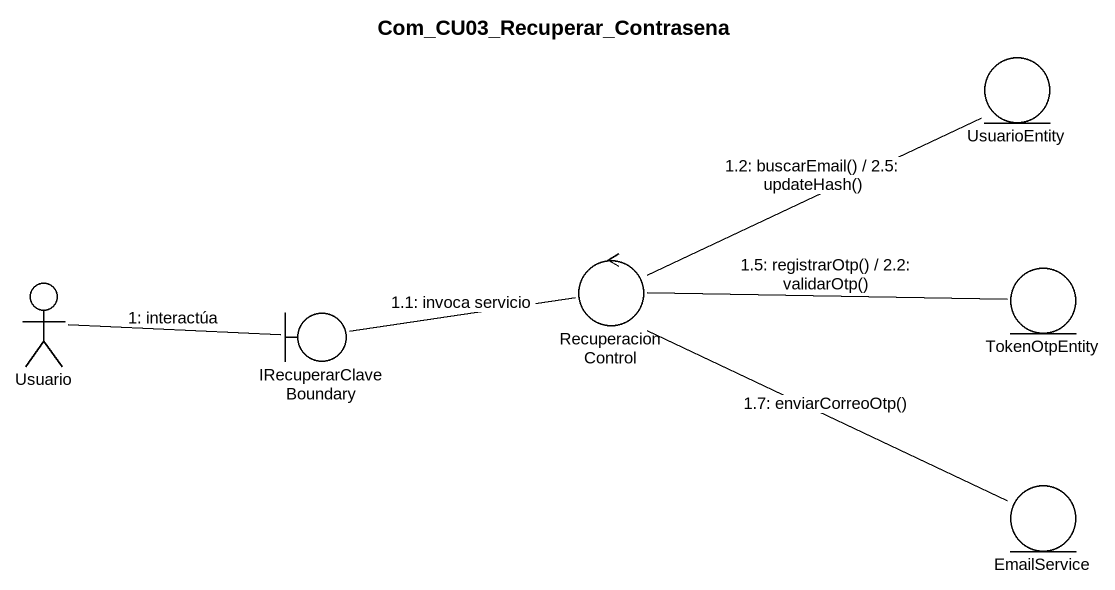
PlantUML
@startuml
title Com_CU03_Recuperar_Contrasena
entity UsuarioEntity
actor Usuario
control RecuperacionControl
entity TokenOtpEntity
boundary IRecuperarClaveBoundary
entity EmailService
Usuario -right- IRecuperarClaveBoundary : 1: interactúa
RecuperacionControl -right- UsuarioEntity : 1.2: buscarEmail() / 2.5: updateHash()
RecuperacionControl -right- TokenOtpEntity : 1.5: registrarOtp() / 2.2: validarOtp()
RecuperacionControl -right- EmailService : 1.7: enviarCorreoOtp()
IRecuperarClaveBoundary -right- RecuperacionControl : 1.1: invoca servicio
@enduml
